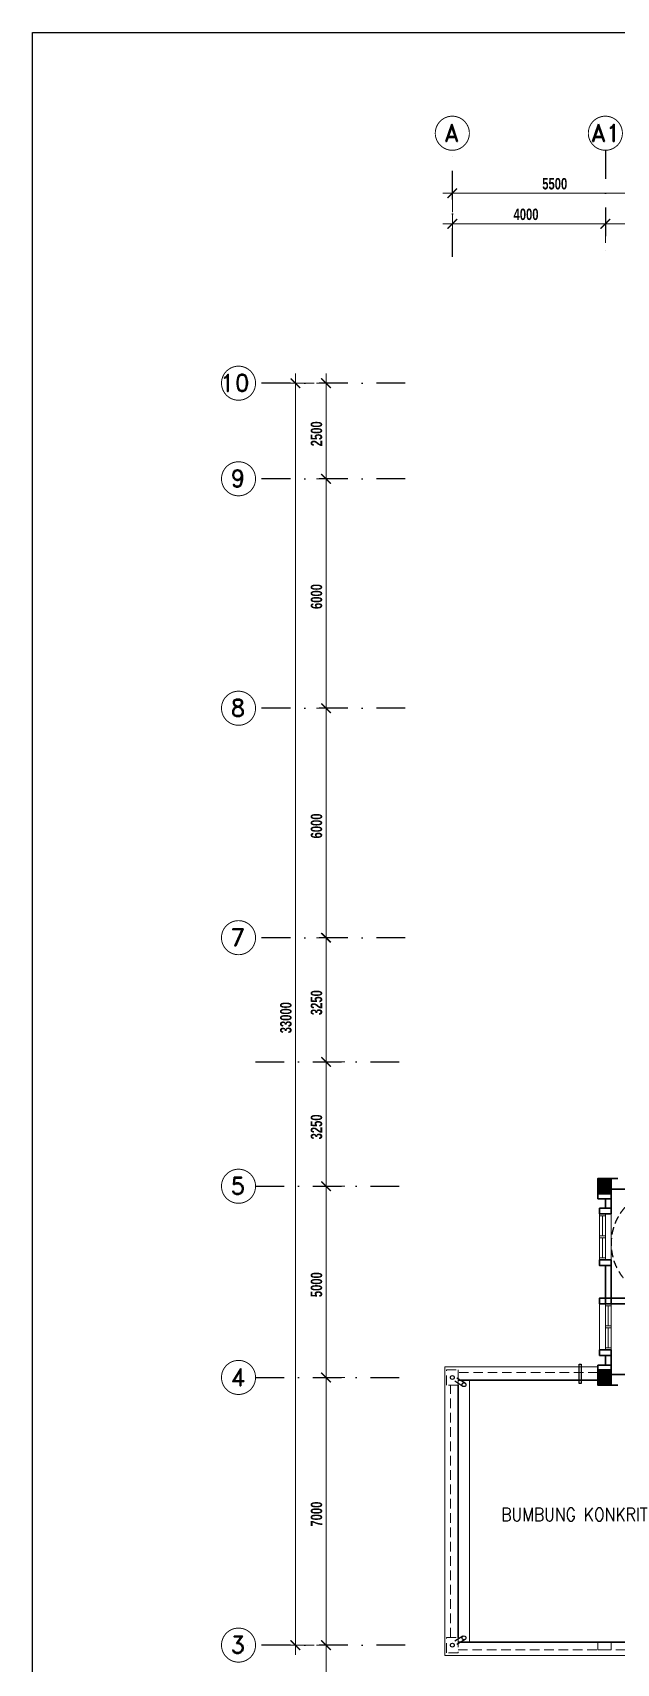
# Model space of a CAD drawing. Header units: inches. Extents: x -86208230 to 200276, y 9267 to 1246656.
# Drawn here: x 105409 to 120666, y 31496 to 74141 of the extents above; entities that cross this region are included whole.
import ezdxf
from ezdxf.enums import TextEntityAlignment as Align

# ---------------------------------------------------------------- set-up
doc = ezdxf.new("R2010")
doc.units = ezdxf.units.IN
doc.header["$MEASUREMENT"] = 0
doc.linetypes.add('DASHDOT', pattern=[1, 0.5, -0.25, 0, -0.25])
doc.linetypes.add('HIDDEN', pattern=[0.375, 0.25, -0.125])
for name, color, linetype, lineweight in [('COLUMN', 8, 'Continuous', 30), ('dim', 8, 'Continuous', 20), ('LW', 8, 'Continuous', 20), ('t3', 8, 'Continuous', 25), ('wall', 8, 'Continuous', 30), ('WIN', 8, 'Continuous', 18)]:
    doc.layers.add(name, color=color, linetype=linetype, lineweight=lineweight)
for name, color, linetype in [('DOWNPIPE', 8, 'Continuous'), ('GRID', 8, 'DASHDOT'), ('GRID-TEXT', 8, 'Continuous'), ('stair', 8, 'Continuous'), ('t.block', 4, 'Continuous')]:
    doc.layers.add(name, color=color, linetype=linetype)
doc.styles.add('LAILA', font='romans.shx', dxfattribs={"width": 0.85})
doc.styles.add('style1', font='romand.shx', dxfattribs={"height": 250})
doc.styles.add('style2', font='sanssb__.ttf', dxfattribs={"height": 1200})

# ---------------------------------------------------------------- blocks, each defined once
blk = doc.blocks.new('WW')
at = {"layer": 'wall'}
for points in [[(-2476669, -906963), (-2476669, -907113), (-2476969, -907113), (-2476969, -906963)], [(-2476669, -908313), (-2476669, -908463), (-2476969, -908463), (-2476969, -908313)]]:
    blk.add_lwpolyline(points, close=True, dxfattribs=at)
at = {"layer": 'WIN', "color": 2}
blk.add_line((-2476969, -907113), (-2476969, -908313), dxfattribs=at)
at = {"layer": 'WIN'}
for p, q in [((-2476819, -908313), (-2476819, -907113)), ((-2476744, -907163), (-2476744, -907688)), ((-2476669, -908313), (-2476669, -907113)), ((-2476744, -907738), (-2476744, -908263))]:
    blk.add_line(p, q, dxfattribs=at)
for points in [[(-2476819, -907113), (-2476819, -907163), (-2476669, -907163), (-2476669, -907113)], [(-2476819, -907688), (-2476819, -907738), (-2476669, -907738), (-2476669, -907688)], [(-2476819, -908263), (-2476819, -908313), (-2476669, -908313), (-2476669, -908263)]]:
    blk.add_lwpolyline(points, close=True, dxfattribs=at)
blk = doc.blocks.new('GF')
at = {"layer": 'wall'}
for points in [[(-2478464, -901233), (-2478464, -901383), (-2478764, -901383), (-2478764, -901233)], [(-2478464, -902583), (-2478464, -902733), (-2478764, -902733), (-2478764, -902583)]]:
    blk.add_lwpolyline(points, close=True, dxfattribs=at)
at = {"layer": 'WIN'}
for p, q in [((-2478764, -902583), (-2478764, -901383)), ((-2478689, -901433), (-2478689, -901958)), ((-2478614, -902583), (-2478614, -901383)), ((-2478689, -902008), (-2478689, -902533))]:
    blk.add_line(p, q, dxfattribs=at)
at = {"layer": 'WIN', "color": 2}
blk.add_line((-2478464, -901383), (-2478464, -902583), dxfattribs=at)
at = {"layer": 'WIN'}
for points in [[(-2478764, -901383), (-2478764, -901433), (-2478614, -901433), (-2478614, -901383)], [(-2478764, -901958), (-2478764, -902008), (-2478614, -902008), (-2478614, -901958)], [(-2478764, -902533), (-2478764, -902583), (-2478614, -902583), (-2478614, -902533)]]:
    blk.add_lwpolyline(points, close=True, dxfattribs=at)

msp = doc.modelspace()

# ---------------------------------------------------------------- hatches: boundary and pattern name
at = {"layer": 'COLUMN'}
for points in [[(120529, 43773), (120529, 44173), (120179, 44173), (120179, 43773)], [(120529, 38773), (120529, 39173), (120179, 39173), (120179, 38773)], [(120529, 38773), (120529, 39173), (120179, 39173), (120179, 38773)]]:
    msp.add_hatch(color=256, dxfattribs=at).paths.add_polyline_path(points)

# ---------------------------------------------------------------- linework, layer by layer
at = {"linetype": 'ByBlock', "const_width": 37.5}
for points in [[(116504, 70064), (116254, 69814)], [(116504, 69264), (116254, 69014)], [(120254, 69014), (120504, 69264)], [(120504, 69264), (120254, 69014)], [(112402, 64848), (112152, 65098)], [(113202, 64848), (112952, 65098)], [(113202, 62348), (112952, 62598)], [(112952, 62598), (113202, 62348)], [(112952, 56598), (113202, 56348)], [(113202, 56348), (112952, 56598)], [(113202, 50348), (112952, 50598)], [(112952, 50598), (113202, 50348)], [(113202, 47098), (112952, 47348)], [(112952, 47348), (113202, 47098)], [(113202, 43848), (112952, 44098)], [(112952, 44098), (113202, 43848)], [(113202, 38848), (112952, 39098)], [(112952, 39098), (113202, 38848)], [(112152, 32098), (112402, 31848)], [(112952, 32098), (113202, 31848)], [(113202, 31848), (112952, 32098)]]:
    msp.add_lwpolyline(points, dxfattribs=at)
at = {"layer": 'COLUMN'}
for points in [[(120529, 43773), (120529, 44173), (120179, 44173), (120179, 43773)], [(120529, 38773), (120529, 39173), (120179, 39173), (120179, 38773)], [(120529, 38773), (120529, 39173), (120179, 39173), (120179, 38773)]]:
    msp.add_lwpolyline(points, close=True, dxfattribs=at)
at = {"layer": 'dim'}
for p, q in [((116129, 69939), (122129, 69939)), ((116379, 69445), (116379, 70189)), ((116129, 69139), (120629, 69139)), ((116379, 68645), (116379, 69389)), ((120129, 69139), (122129, 69139)), ((120379, 68645), (120379, 69389)), ((120379, 68645), (120379, 69389)), ((112771, 64973), (112027, 64973)), ((112277, 65223), (112277, 31723)), ((113571, 64973), (112827, 64973)), ((113077, 65223), (113077, 62223)), ((113077, 62723), (113077, 56223)), ((113571, 62473), (112827, 62473)), ((113571, 62473), (112827, 62473)), ((113077, 56723), (113077, 50223)), ((113571, 56473), (112827, 56473)), ((113571, 56473), (112827, 56473)), ((113571, 50473), (112827, 50473)), ((113571, 50473), (112827, 50473)), ((113077, 50723), (113077, 46973)), ((113077, 47473), (113077, 43723)), ((113571, 47223), (112827, 47223)), ((113571, 47223), (112827, 47223)), ((113571, 43973), (112827, 43973)), ((113571, 43973), (112827, 43973)), ((113077, 44223), (113077, 38723)), ((113571, 38973), (112827, 38973)), ((113571, 38973), (112827, 38973)), ((113077, 39223), (113077, 31723)), ((113077, 32223), (113077, 27998)), ((112771, 31973), (112027, 31973)), ((113571, 31973), (112827, 31973)), ((113571, 31973), (112827, 31973))]:
    msp.add_line(p, q, dxfattribs=at)
at = {"layer": 'DOWNPIPE', "linetype": 'HIDDEN', "ltscale": 1000}
for p, q in [((116657, 38740), (116352, 38931)), ((116710, 38825), (116405, 39016)), ((116657, 32206), (116352, 32016)), ((116710, 32121), (116405, 31931))]:
    msp.add_line(p, q, dxfattribs=at)
at = {"layer": 'DOWNPIPE'}
msp.add_lwpolyline([(119744, 39324), (119744, 38811), (119694, 38811), (119694, 39324)], close=True, dxfattribs=at)
for centre in [(116379, 38973), (116684, 38783), (116379, 31973), (116684, 32163)]:
    msp.add_circle(centre, 50, dxfattribs=at)
at = {"layer": 'GRID', "ltscale": 1500}
for p, q in [((116379, 68275), (116379, 71064)), ((120379, 71064), (120379, 68275)), ((115145, 64973), (111236, 64973)), ((115145, 62473), (111236, 62473)), ((115145, 56473), (111236, 56473)), ((115145, 50473), (111236, 50473)), ((111236, 47223), (115145, 47223)), ((111236, 43973), (115145, 43973)), ((111236, 38973), (115145, 38973)), ((115145, 31973), (110762, 31973))]:
    msp.add_line(p, q, dxfattribs=at)
at = {"layer": 'GRID-TEXT', "const_width": 24.7}
for points in [[(116824, 71510, 1), (115933, 71510, 0.414214), (116379, 71064, 0.414214), (116824, 71510, 1)], [(120824, 71510, 1), (119933, 71510, 0.414214), (120379, 71064, 0.414214), (120824, 71510, 1)], [(111236, 64973, 1), (110345, 64973, 0.414214), (110791, 64528, 0.414214), (111236, 64973, 1)], [(111236, 62473, 1), (110345, 62473, 0.414214), (110791, 62028, 0.414214), (111236, 62473, 1)], [(111236, 56473, 1), (110345, 56473, 0.414214), (110791, 56028, 0.414214), (111236, 56473, 1)], [(111236, 50473, 1), (110345, 50473, 0.414214), (110791, 50028, 0.414214), (111236, 50473, 1)], [(111236, 43973, 1), (110345, 43973, 0.414214), (110791, 43528, 0.414214), (111236, 43973, 1)], [(111236, 38973, 1), (110345, 38973, 0.414214), (110791, 38528, 0.414214), (111236, 38973, 1)], [(111236, 31973, 1), (110345, 31973, 0.414214), (110791, 31528, 0.414214), (111236, 31973, 1)]]:
    msp.add_lwpolyline(points, format="xyb", dxfattribs=at)
at = {"layer": 'LW', "linetype": 'HIDDEN', "ltscale": 1000}
for p, q in [((120179, 39098), (116529, 39098)), ((116329, 32173), (116329, 38773)), ((116529, 31848), (123279, 31848))]:
    msp.add_line(p, q, dxfattribs=at)
at = {"layer": 'LW'}
msp.add_line((116829, 38898), (116829, 32048), dxfattribs=at)
for points in [[(120179, 39248), (116179, 39248), (116179, 31698), (123279, 31698)], [(120179, 38898), (116529, 38898), (116529, 32048), (123279, 32048)]]:
    msp.add_lwpolyline(points, dxfattribs=at)
at = {"layer": 'LW', "linetype": 'HIDDEN', "ltscale": 1000}
for points in [[(116229, 39173), (116529, 39173), (116529, 38773), (116229, 38773)], [(116229, 32173), (116529, 32173), (116529, 31773), (116229, 31773)], [(120179, 31848), (120529, 31848), (120529, 32048), (120179, 32048)]]:
    msp.add_lwpolyline(points, close=True, dxfattribs=at)
at = {"layer": 'stair', "linetype": 'HIDDEN', "ltscale": 800}
msp.add_arc((121954, 42473), 1425, 90, 270, dxfattribs=at)
at = {"layer": 't.block', "color": 7, "ltscale": 0.5}
msp.add_lwpolyline([(200264, 9278), (105409, 9278), (105409, 74141), (200264, 74141)], close=True, dxfattribs=at)
at = {"layer": 'wall'}
for p, q in [((120179, 44173), (120704, 44173)), ((120179, 43773), (120179, 43648)), ((120529, 43648), (120179, 43648)), ((120379, 43398), (120379, 43648)), ((127954, 43898), (120529, 43898)), ((120529, 43248), (120529, 43773)), ((120379, 40898), (120379, 41898)), ((120529, 40898), (120529, 41898)), ((125074, 41048), (120304, 41048)), ((125074, 40898), (120304, 40898)), ((120529, 39173), (120529, 39698)), ((120529, 39298), (120179, 39298)), ((120179, 39173), (120179, 39298)), ((120379, 39298), (120379, 39548)), ((120179, 38898), (116529, 38898)), ((120529, 39048), (127954, 39048)), ((116529, 32173), (116529, 38773)), ((120704, 38773), (120179, 38773)), ((116529, 32048), (123279, 32048))]:
    msp.add_line(p, q, dxfattribs=at)

# ---------------------------------------------------------------- block references
at = {"layer": 'WIN'}
for name, p in [('GF', (2598993, 944631)), ('WW', (2597198, 948011))]:
    msp.add_blockref(name, p, dxfattribs=at)

# ---------------------------------------------------------------- texts
at = {"layer": 'dim', "style": 'style2', "width": 0.7}
for s, p in [('5500', (118729, 70039)), ('4000', (117979, 69239))]:
    msp.add_text(s, height=300, dxfattribs=at).set_placement(p)
for s, p in [('2500', (112977, 63323)), ('6000', (112977, 59068)), ('6000', (112977, 53068)), ('3250', (112977, 48448)), ('33000', (112177, 47973)), ('3250', (112977, 45198)), ('5000', (112977, 41073)), ('7000', (112977, 35073))]:
    msp.add_text(s, height=300, rotation=90, dxfattribs=at).set_placement(p)
at = {"layer": 'GRID-TEXT', "style": 'style1'}
for s, p in [('A', (116170, 71294)), ('A1', (120008, 71294)), ('10', (110309, 64758)), ('9', (110582, 62258)), ('8', (110582, 56258)), ('7', (110582, 50258)), ('5', (110582, 43758)), ('4', (110582, 38758)), ('3', (110582, 31758))]:
    msp.add_text(s, height=450, dxfattribs=at).set_placement(p)
at = {"layer": 't3', "style": 'LAILA', "width": 0.85}
msp.add_text('BUMBUNG KONKRIT', height=350, dxfattribs=at).set_placement((117658, 35563), align=Align.TOP_LEFT)

doc.saveas('drawing.dxf')
